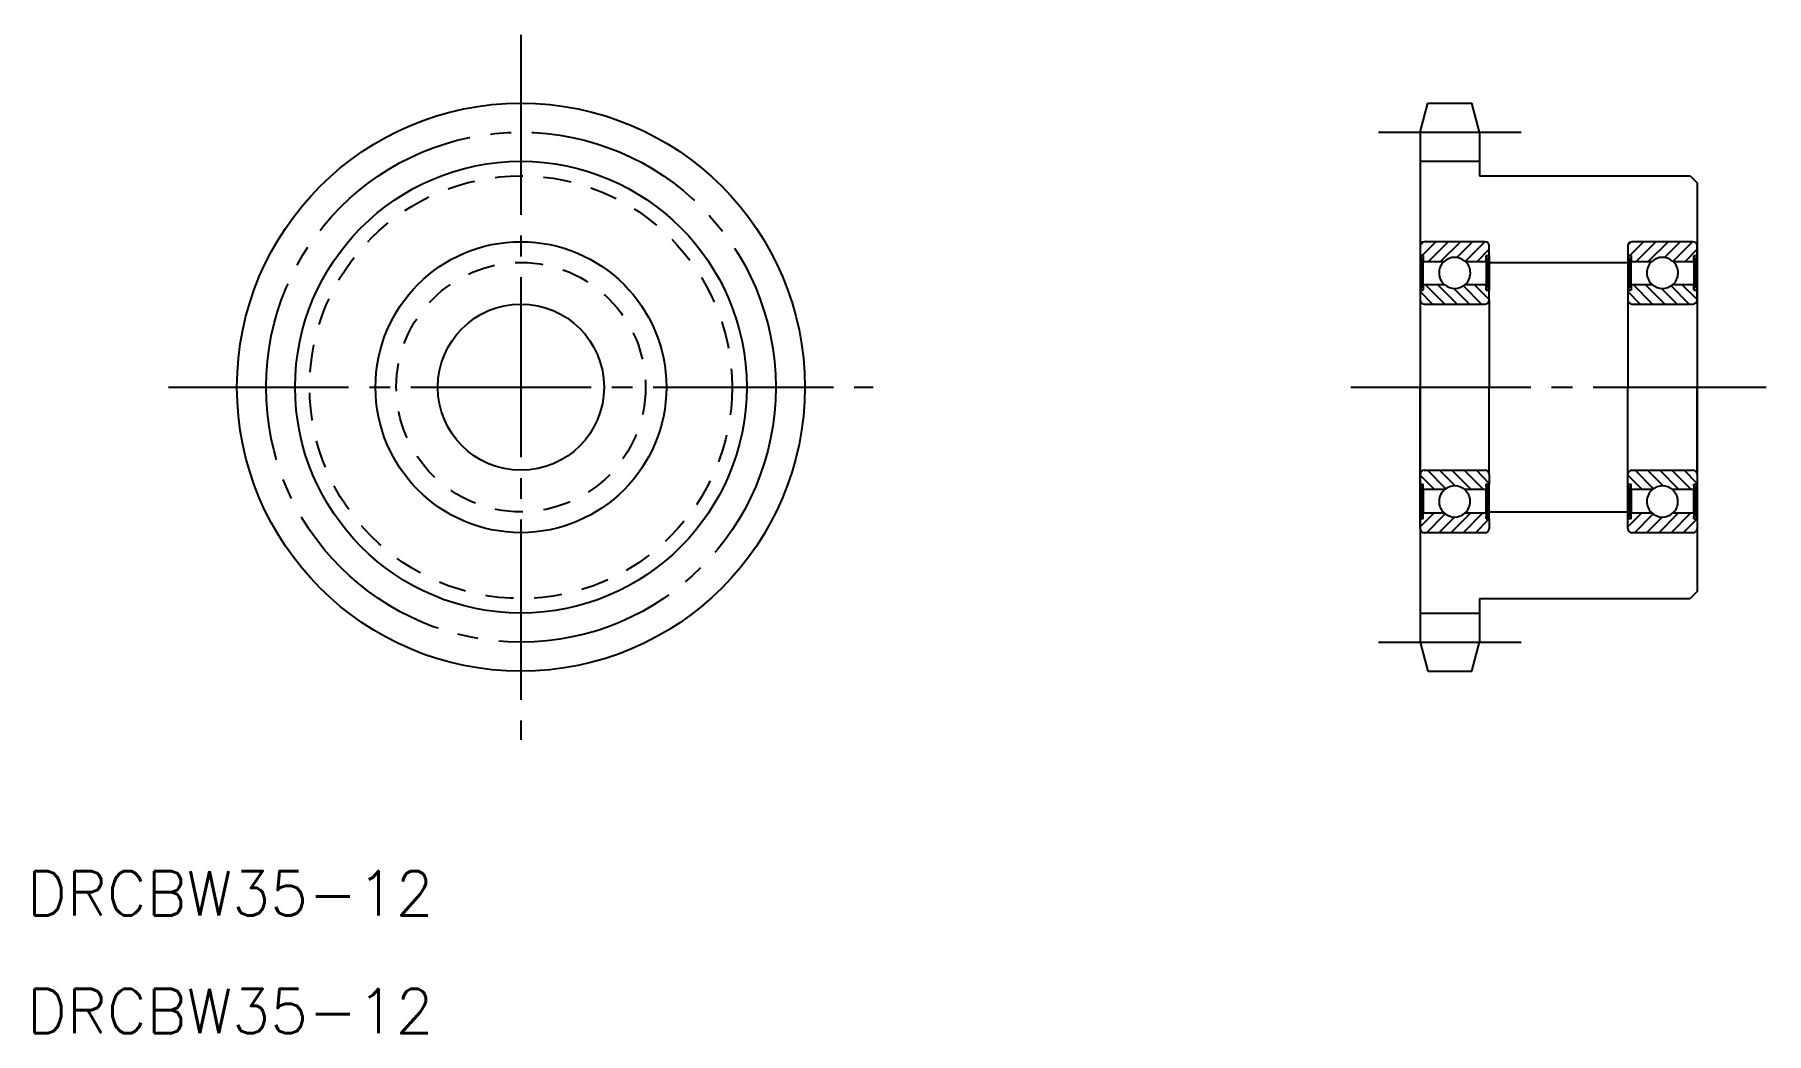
# Model space of a CAD drawing. Extents: x 104 to 229, y 145 to 217.
import ezdxf

# ---------------------------------------------------------------- set-up
doc = ezdxf.new("R2010")
doc.units = 0
doc.linetypes.add('CENTER', pattern=[17.5, 13, -1.5, 1.5, -1.5])
doc.linetypes.add('DASHED', pattern=[3.5, 2, -1.5])
doc.layers.get('0').update_dxf_attribs({"linetype": 'CONTINUOUS'})
doc.layers.add('CENTER', color=1, linetype='CENTER')
doc.styles.get("Standard").update_dxf_attribs({"font": 'txt.shx', "bigfont": '@extfont2.shx'})

# ---------------------------------------------------------------- blocks, each defined once
blk = doc.blocks.new('*X2')
at = {"color": 0, "linetype": 'CONTINUOUS'}
for p, q in [((218.64, 201.57), (218.88, 201.82)), ((218.77, 200.82), (219.77, 201.82)), ((219.23, 200.4), (220.65, 201.82)), ((220.11, 200.4), (221.54, 201.82)), ((221.28, 200.69), (222.42, 201.82)), ((221.89, 200.4), (223.3, 201.82)), ((222.76, 200.4), (223.63, 201.27)), ((218.63, 181.24), (219.64, 182.25)), ((219.1, 180.82), (220.45, 182.18)), ((219.98, 180.82), (221.11, 181.95)), ((220.86, 180.82), (222.29, 182.25)), ((221.75, 180.82), (223.17, 182.25)), ((222.63, 180.82), (223.63, 181.82))]:
    blk.add_line(p, q, dxfattribs=at)
blk = doc.blocks.new('*X3')
at = {"color": 0, "linetype": 'CONTINUOUS'}
for p, q in [((219.53, 197.32), (218.63, 198.22)), ((220.42, 197.32), (219.03, 198.71)), ((221.3, 197.32), (219.91, 198.71)), ((222.19, 197.32), (221.06, 198.45)), ((223.07, 197.32), (221.76, 198.63)), ((223.63, 197.64), (222.56, 198.71)), ((220.49, 183.99), (219.16, 185.32)), ((221.17, 184.2), (220.04, 185.32)), ((222.32, 183.93), (220.93, 185.32)), ((223.2, 183.93), (221.81, 185.32)), ((223.63, 184.38), (222.7, 185.32)), ((219.67, 183.93), (218.63, 184.96))]:
    blk.add_line(p, q, dxfattribs=at)
blk = doc.blocks.new('*X4')
at = {"color": 0, "linetype": 'CONTINUOUS'}
for p, q in [((203.64, 201.57), (203.88, 201.82)), ((203.77, 200.82), (204.77, 201.82)), ((204.23, 200.4), (205.65, 201.82)), ((205.11, 200.4), (206.54, 201.82)), ((206.28, 200.69), (207.42, 201.82)), ((206.89, 200.4), (208.3, 201.82)), ((207.76, 200.4), (208.63, 201.27)), ((203.63, 181.24), (204.64, 182.25)), ((204.1, 180.82), (205.45, 182.18)), ((204.98, 180.82), (206.11, 181.95)), ((205.86, 180.82), (207.29, 182.25)), ((206.75, 180.82), (208.17, 182.25)), ((207.63, 180.82), (208.63, 181.82))]:
    blk.add_line(p, q, dxfattribs=at)
blk = doc.blocks.new('*X5')
at = {"color": 0, "linetype": 'CONTINUOUS'}
for p, q in [((204.53, 197.32), (203.63, 198.22)), ((205.42, 197.32), (204.03, 198.71)), ((206.3, 197.32), (204.91, 198.71)), ((207.19, 197.32), (206.06, 198.45)), ((208.07, 197.32), (206.76, 198.63)), ((208.63, 197.64), (207.56, 198.71)), ((205.49, 183.99), (204.16, 185.32)), ((206.17, 184.2), (205.04, 185.32)), ((207.32, 183.93), (205.93, 185.32)), ((208.2, 183.93), (206.81, 185.32)), ((208.63, 184.38), (207.7, 185.32)), ((204.67, 183.93), (203.63, 184.96))]:
    blk.add_line(p, q, dxfattribs=at)

msp = doc.modelspace()

# ---------------------------------------------------------------- linework, layer by layer
at = {"color": 7, "linetype": 'CONTINUOUS'}
for p, q in [((203.63, 209.72), (204.2, 211.82)), ((204.2, 211.82), (207.37, 211.82)), ((207.93, 209.72), (207.37, 211.82)), ((203.63, 209.72), (203.63, 172.92)), ((207.93, 209.72), (207.93, 206.57)), ((207.93, 206.57), (223.13, 206.57)), ((223.13, 206.57), (223.63, 206.07)), ((223.63, 206.07), (223.63, 176.57)), ((208.63, 200.32), (218.63, 200.32)), ((208.63, 198.7), (208.63, 198.7)), ((223.63, 198.7), (223.63, 198.7)), ((208.63, 191.32), (208.63, 191.32)), ((223.63, 191.32), (223.63, 191.32)), ((208.63, 182.32), (218.63, 182.32)), ((223.63, 176.57), (223.13, 176.07)), ((207.93, 176.07), (207.93, 172.92)), ((207.93, 176.07), (223.13, 176.07)), ((203.63, 172.92), (204.2, 170.82)), ((207.37, 170.82), (207.93, 172.92)), ((204.2, 170.82), (207.37, 170.82))]:
    msp.add_line(p, q, dxfattribs=at)
at = {"color": 3, "linetype": 'CONTINUOUS'}
for p, q in [((203.63, 207.62), (207.93, 207.62)), ((203.63, 175.02), (207.93, 175.02))]:
    msp.add_line(p, q, dxfattribs=at)
at = {"color": 7}
for p, q in [((203.63, 201.52), (203.63, 200.82)), ((208.33, 201.82), (203.93, 201.82)), ((208.63, 200.82), (208.63, 201.52)), ((218.63, 201.52), (218.63, 200.82)), ((223.33, 201.82), (218.93, 201.82)), ((223.63, 200.82), (223.63, 201.52)), ((203.86, 200.82), (203.63, 200.82)), ((203.63, 200.82), (203.63, 198.32)), ((203.69, 198.32), (203.69, 200.82)), ((203.69, 200.82), (203.86, 198.32)), ((203.86, 200.82), (203.69, 198.32)), ((203.86, 200.82), (203.86, 200.4)), ((203.86, 200.4), (205.37, 200.4)), ((203.86, 198.71), (203.86, 200.4)), ((206.9, 200.4), (208.4, 200.4)), ((208.4, 200.4), (208.4, 200.82)), ((208.4, 200.82), (208.63, 200.82)), ((208.4, 200.82), (208.58, 198.32)), ((208.58, 200.82), (208.4, 198.32)), ((208.4, 200.4), (208.4, 198.71)), ((208.58, 200.82), (208.58, 198.32)), ((208.63, 200.82), (208.63, 198.32)), ((218.86, 200.82), (218.63, 200.82)), ((218.63, 200.82), (218.63, 198.32)), ((218.69, 198.32), (218.69, 200.82)), ((218.69, 200.82), (218.86, 198.32)), ((218.86, 200.82), (218.69, 198.32)), ((218.86, 200.82), (218.86, 200.4)), ((218.86, 200.4), (220.37, 200.4)), ((218.86, 198.71), (218.86, 200.4)), ((221.9, 200.4), (223.4, 200.4)), ((223.4, 200.4), (223.4, 200.82)), ((223.4, 200.82), (223.63, 200.82)), ((223.4, 200.82), (223.58, 198.32)), ((223.58, 200.82), (223.4, 198.32)), ((223.4, 200.4), (223.4, 198.71)), ((223.58, 200.82), (223.58, 198.32)), ((223.63, 200.82), (223.63, 198.32)), ((203.63, 198.32), (203.63, 197.62)), ((203.63, 198.32), (203.86, 198.32)), ((203.63, 197.62), (203.63, 191.32)), ((205.41, 198.71), (203.86, 198.71)), ((203.86, 198.71), (203.86, 198.32)), ((208.4, 198.71), (206.86, 198.71)), ((208.4, 198.32), (208.4, 198.71)), ((208.4, 198.32), (208.63, 198.32)), ((208.63, 197.62), (208.63, 198.32)), ((208.63, 197.62), (208.63, 191.32)), ((218.63, 198.32), (218.63, 197.62)), ((218.63, 198.32), (218.86, 198.32)), ((218.63, 197.62), (218.63, 191.32)), ((220.41, 198.71), (218.86, 198.71)), ((218.86, 198.71), (218.86, 198.32)), ((223.4, 198.71), (221.86, 198.71)), ((223.4, 198.32), (223.4, 198.71)), ((223.4, 198.32), (223.63, 198.32)), ((223.63, 197.62), (223.63, 198.32)), ((223.63, 197.62), (223.63, 191.32)), ((203.93, 197.32), (208.33, 197.32)), ((218.93, 197.32), (223.33, 197.32)), ((203.63, 185.02), (203.63, 191.32)), ((208.63, 185.02), (208.63, 191.32)), ((218.63, 185.02), (218.63, 191.32)), ((223.63, 185.02), (223.63, 191.32)), ((203.93, 185.32), (208.33, 185.32)), ((218.93, 185.32), (223.33, 185.32)), ((203.63, 184.32), (203.63, 185.02)), ((203.63, 181.82), (203.63, 184.32)), ((203.63, 184.32), (203.86, 184.32)), ((203.69, 184.32), (203.69, 181.82)), ((203.69, 181.82), (203.86, 184.32)), ((203.86, 181.82), (203.69, 184.32)), ((203.86, 183.93), (203.86, 184.32)), ((203.86, 183.93), (203.86, 182.25)), ((205.41, 183.93), (203.86, 183.93)), ((208.4, 183.93), (206.86, 183.93)), ((208.4, 181.82), (208.58, 184.32)), ((208.58, 181.82), (208.4, 184.32)), ((208.4, 184.32), (208.4, 183.93)), ((208.4, 184.32), (208.63, 184.32)), ((208.4, 182.25), (208.4, 183.93)), ((208.58, 181.82), (208.58, 184.32)), ((208.63, 185.02), (208.63, 184.32)), ((208.63, 181.82), (208.63, 184.32)), ((218.63, 184.32), (218.63, 185.02)), ((218.63, 181.82), (218.63, 184.32)), ((218.63, 184.32), (218.86, 184.32)), ((218.69, 184.32), (218.69, 181.82)), ((218.69, 181.82), (218.86, 184.32)), ((218.86, 181.82), (218.69, 184.32)), ((218.86, 183.93), (218.86, 184.32)), ((218.86, 183.93), (218.86, 182.25)), ((220.41, 183.93), (218.86, 183.93)), ((223.4, 183.93), (221.86, 183.93)), ((223.4, 181.82), (223.58, 184.32)), ((223.58, 181.82), (223.4, 184.32)), ((223.4, 184.32), (223.4, 183.93)), ((223.4, 184.32), (223.63, 184.32)), ((223.4, 182.25), (223.4, 183.93)), ((223.58, 181.82), (223.58, 184.32)), ((223.63, 185.02), (223.63, 184.32)), ((223.63, 181.82), (223.63, 184.32)), ((203.63, 181.12), (203.63, 181.82)), ((203.86, 181.82), (203.63, 181.82)), ((203.86, 182.25), (205.37, 182.25)), ((203.86, 181.82), (203.86, 182.25)), ((206.9, 182.25), (208.4, 182.25)), ((208.4, 182.25), (208.4, 181.82)), ((208.4, 181.82), (208.63, 181.82)), ((208.63, 181.82), (208.63, 181.12)), ((218.63, 181.12), (218.63, 181.82)), ((218.86, 181.82), (218.63, 181.82)), ((218.86, 182.25), (220.37, 182.25)), ((218.86, 181.82), (218.86, 182.25)), ((221.9, 182.25), (223.4, 182.25)), ((223.4, 182.25), (223.4, 181.82)), ((223.4, 181.82), (223.63, 181.82)), ((223.63, 181.82), (223.63, 181.12)), ((208.33, 180.82), (203.93, 180.82)), ((223.33, 180.82), (218.93, 180.82))]:
    msp.add_line(p, q, dxfattribs=at)
at = {"color": 7, "linetype": 'CONTINUOUS'}
for radius in [20.5, 10.5, 6]:
    msp.add_circle((138.71, 191.32), radius, dxfattribs=at)
at = {"color": 3, "linetype": 'CONTINUOUS'}
msp.add_circle((138.71, 191.32), 16.3, dxfattribs=at)
at = {"color": 3, "linetype": 'DASHED'}
for radius in [15.25, 9]:
    msp.add_circle((138.71, 191.32), radius, dxfattribs=at)
at = {"color": 7}
for centre, radius, start, end in [((203.93, 201.52), 0.3, 90, 180), ((208.33, 201.52), 0.3, 0, 90), ((218.93, 201.52), 0.3, 90, 180), ((223.33, 201.52), 0.3, 0, 90), ((206.13, 199.57), 1.13, 132.8334, 229.8576), ((206.13, 199.57), 1.12, 47.1666, 132.8334), ((206.13, 199.57), 1.13, 310.1424, 47.1666), ((221.13, 199.57), 1.13, 132.8334, 229.8576), ((221.13, 199.57), 1.12, 47.1666, 132.8334), ((221.13, 199.57), 1.13, 310.1424, 47.1666), ((203.93, 197.62), 0.3, 180, 270), ((206.13, 199.57), 1.12, 229.8576, 310.1424), ((208.33, 197.62), 0.3, 270, 0), ((218.93, 197.62), 0.3, 180, 270), ((221.13, 199.57), 1.12, 229.8576, 310.1424), ((223.33, 197.62), 0.3, 270, 0), ((203.93, 185.02), 0.3, 90, 180), ((208.33, 185.02), 0.3, 0, 90), ((218.93, 185.02), 0.3, 90, 180), ((223.33, 185.02), 0.3, 0, 90), ((206.13, 183.07), 1.13, 130.1424, 227.1666), ((206.13, 183.07), 1.12, 49.8576, 130.1424), ((206.13, 183.07), 1.12, 312.8334, 49.8576), ((221.13, 183.07), 1.13, 130.1424, 227.1666), ((221.13, 183.07), 1.12, 49.8576, 130.1424), ((221.13, 183.07), 1.12, 312.8334, 49.8576), ((206.13, 183.07), 1.12, 227.1666, 312.8334), ((221.13, 183.07), 1.12, 227.1666, 312.8334), ((203.93, 181.12), 0.3, 180, 270), ((208.33, 181.12), 0.3, 270, 0), ((218.93, 181.12), 0.3, 180, 270), ((223.33, 181.12), 0.3, 270, 0)]:
    msp.add_arc(centre, radius, start, end, dxfattribs=at)
at = {"layer": 'CENTER', "color": 1, "linetype": 'CENTER'}
for p, q in [((138.71, 216.76), (138.71, 165.88)), ((200.63, 209.72), (210.93, 209.72)), ((113.27, 191.32), (164.15, 191.32)), ((198.63, 191.32), (228.63, 191.32)), ((200.63, 172.92), (210.93, 172.92))]:
    msp.add_line(p, q, dxfattribs=at)
msp.add_circle((138.71, 191.32), 18.4, dxfattribs=at)

# ---------------------------------------------------------------- block references
at = {"color": 3, "linetype": 'CONTINUOUS'}
for name in ['*X4', '*X2', '*X5', '*X3']:
    msp.add_blockref(name, (0, 0), dxfattribs=at)

# ---------------------------------------------------------------- texts
at = {"color": 7, "linetype": 'CONTINUOUS'}
for p in [(103.05, 153.2), (103.05, 144.69)]:
    msp.add_text('DRCBW35-12', height=3.2, dxfattribs=at).set_placement(p)

doc.saveas('drawing.dxf')
